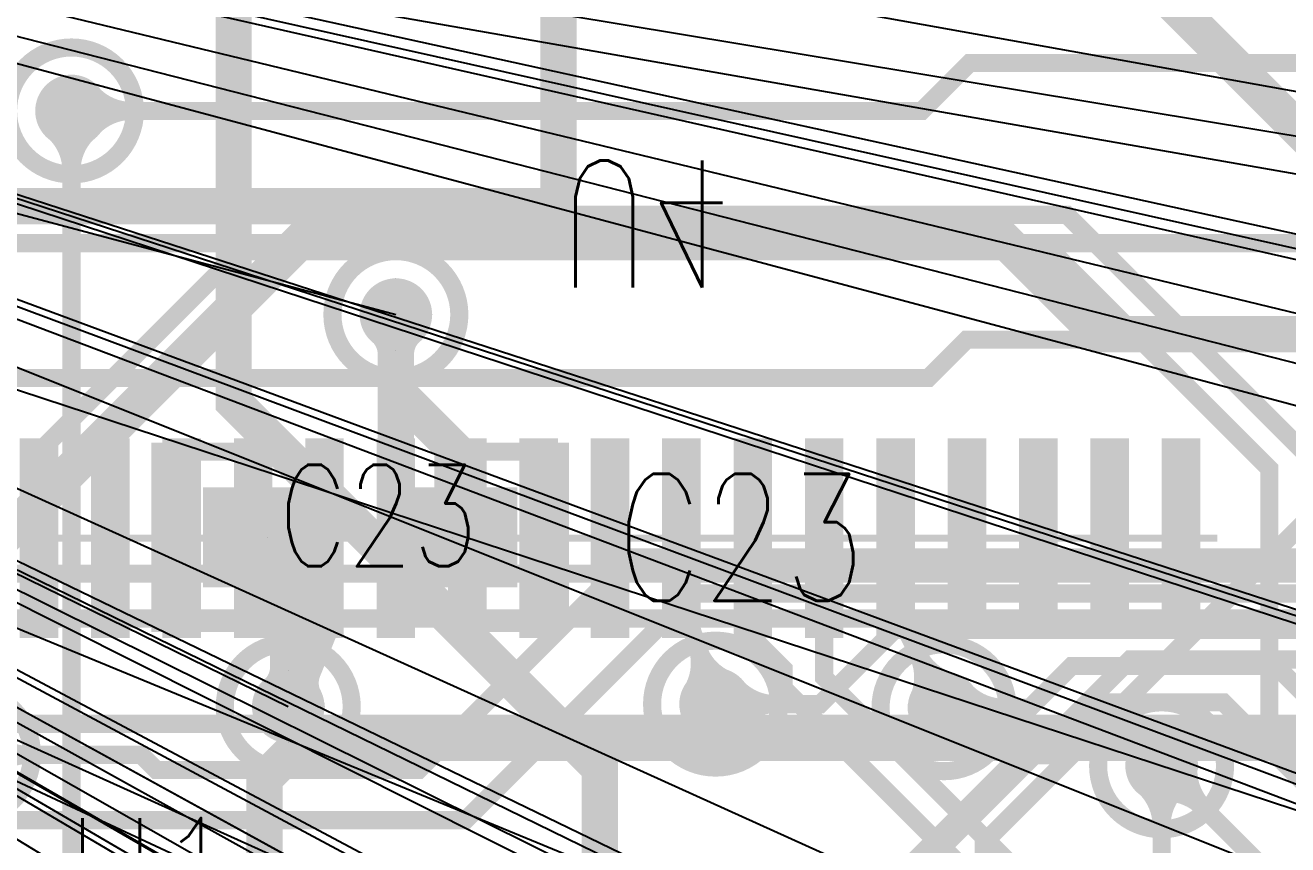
# Model space of a CAD drawing. Extents: x -4539 to 5978, y -4736 to 3041.
# Drawn here: x 957.6 to 1305.8, y 1015.2 to 1241.2 of the extents above; entities that cross this region are included whole.
import ezdxf
from ezdxf.enums import TextEntityAlignment as Align

# ---------------------------------------------------------------- set-up
doc = ezdxf.new("R2010")
doc.units = 0
for name, pattern in [('SIG_100', [2, 1, 1]), ('SIG_103', [2, 1, 1]), ('SIG_106', [2, 1, 1]), ('SIG_122', [2, 1, 1]), ('SIG_13', [2, 1, 1]), ('SIG_173', [2, 1, 1]), ('SIG_191', [2, 1, 1]), ('SIG_192', [2, 1, 1]), ('SIG_196', [2, 1, 1]), ('SIG_197', [2, 1, 1]), ('SIG_198', [2, 1, 1]), ('SIG_22', [2, 1, 1]), ('SIG_49', [2, 1, 1]), ('SIG_57', [2, 1, 1]), ('SIG_59', [2, 1, 1]), ('SIG_73', [2, 1, 1]), ('SIG_75', [2, 1, 1]), ('SIG_81', [2, 1, 1]), ('SIG_83', [2, 1, 1]), ('SIG_97', [2, 1, 1])]:
    doc.linetypes.add(name, pattern=pattern)
doc.layers.get('0').update_dxf_attribs({"color": 254, "linetype": 'CONTINUOUS'})
for name, color, linetype in [('DRIL_NPLTE_THRU_01', 16, 'CONTINUOUS'), ('DRIL_NPLTE_THRU_02', 2, 'CONTINUOUS'), ('DRIL_NPLTE_THRU_03', 34, 'CONTINUOUS'), ('DRIL_NPLTE_THRU_04', 96, 'CONTINUOUS'), ('DRIL_NPLTE_THRU_05', 6, 'CONTINUOUS'), ('DRIL_NPLTE_THRU_06', 176, 'CONTINUOUS'), ('DRIL_PLTE_THRU_01', 16, 'CONTINUOUS'), ('DRIL_PLTE_THRU_02', 2, 'CONTINUOUS'), ('DRIL_PLTE_THRU_03', 34, 'CONTINUOUS'), ('DRIL_PLTE_THRU_04', 96, 'CONTINUOUS'), ('DRIL_PLTE_THRU_05', 6, 'CONTINUOUS'), ('DRIL_PLTE_THRU_06', 176, 'CONTINUOUS'), ('DRIL_SYMBOL', 254, 'CONTINUOUS'), ('LINK_00', 254, 'CONTINUOUS'), ('PADS_BOT', 5, 'CONTINUOUS'), ('PADS_INNER', 1, 'CONTINUOUS'), ('PADS_TOP', 1, 'CONTINUOUS'), ('PART_BOT_2DLINE_00', 4, 'CONTINUOUS'), ('PART_NAME_01', 6, 'CONTINUOUS'), ('PART_NAME_06', 4, 'CONTINUOUS'), ('PART_NAME_27', 3, 'CONTINUOUS'), ('PART_TOP_2DLINE_00', 6, 'CONTINUOUS'), ('PART_TOP_2DLINE_01', 6, 'CONTINUOUS'), ('POUR_VIATHERM_02', 56, 'CONTINUOUS'), ('POUR_VIATHERM_05', 216, 'CONTINUOUS'), ('POUR_VOID_02', 56, 'CONTINUOUS'), ('POUR_VOID_05', 216, 'CONTINUOUS'), ('TEAR_01', 1, 'CONTINUOUS'), ('TEAR_03', 43, 'CONTINUOUS'), ('TEAR_04', 3, 'CONTINUOUS'), ('TEAR_06', 5, 'CONTINUOUS'), ('TRACE_01', 1, 'CONTINUOUS'), ('TRACE_03', 43, 'CONTINUOUS'), ('TRACE_04', 3, 'CONTINUOUS'), ('TRACE_06', 5, 'CONTINUOUS'), ('VIAPTS', 1, 'CONTINUOUS')]:
    doc.layers.add(name, color=color, linetype=linetype)
doc.styles.add('W4', font='simplex', dxfattribs={"width": 0.75})
doc.styles.add('W5', font='simplex', dxfattribs={"width": 0.75})

# ---------------------------------------------------------------- blocks, each defined once
blk = doc.blocks.new('POUR_VOID_705')
at = {"layer": 'POUR_VOID_02', "const_width": 5}
blk.add_lwpolyline([(-5247.12, -5282.42, 1), (-5212.12, -5282.42, 1)], format="xyb", close=True, dxfattribs=at)
blk = doc.blocks.new('POUR_VOID_704')
at = {"layer": 'POUR_VOID_02', "const_width": 5}
blk.add_lwpolyline([(-5275.5, -5460, 1), (-5240.5, -5460, 1)], format="xyb", close=True, dxfattribs=at)
blk = doc.blocks.new('POUR_VOID_696')
at = {"layer": 'POUR_VOID_02', "const_width": 5}
blk.add_lwpolyline([(-5157.66, -5338.58, 1), (-5122.66, -5338.58, 1)], format="xyb", close=True, dxfattribs=at)
blk = doc.blocks.new('POUR_VOID_686')
at = {"layer": 'POUR_VOID_02', "const_width": 5}
blk.add_lwpolyline([(-5069.5, -5446, 1), (-5034.5, -5446, 1)], format="xyb", close=True, dxfattribs=at)
blk = doc.blocks.new('POUR_VOID_679')
at = {"layer": 'POUR_VOID_02', "const_width": 5}
blk.add_lwpolyline([(-5006.5, -5447, 1), (-4971.5, -5447, 1)], format="xyb", close=True, dxfattribs=at)
blk = doc.blocks.new('POUR_VOID_651')
at = {"layer": 'POUR_VOID_02', "const_width": 5}
blk.add_lwpolyline([(-4946.5, -5463, 1), (-4911.5, -5463, 1)], format="xyb", close=True, dxfattribs=at)
blk = doc.blocks.new('POUR_OUTLINE_418')
for name in ['POUR_VOID_705', 'POUR_VOID_696', 'POUR_VOID_686', 'POUR_VOID_679', 'POUR_VOID_704', 'POUR_VOID_651']:
    blk.add_blockref(name, (0, 0))
blk = doc.blocks.new('POUR_VIATHERM_808')
at = {"layer": 'POUR_VIATHERM_02'}
for points in [[(-5169.84, -5436.69), (-5169.84, -5436.69)], [(-5179.84, -5446.69), (-5179.84, -5446.69)], [(-5159.84, -5446.69), (-5159.84, -5446.69)], [(-5169.84, -5456.69), (-5169.84, -5456.69)]]:
    blk.add_lwpolyline(points, dxfattribs=at)
blk = doc.blocks.new('POUR_HEADER_0')
for name in ['POUR_OUTLINE_418', 'POUR_VIATHERM_808']:
    blk.add_blockref(name, (6185, 6485))
blk = doc.blocks.new('POUR_VOID_279')
at = {"layer": 'POUR_VOID_05', "const_width": 5}
blk.add_lwpolyline([(-5247.12, -5282.42, 1), (-5212.12, -5282.42, 1)], format="xyb", close=True, dxfattribs=at)
blk = doc.blocks.new('POUR_VOID_278')
at = {"layer": 'POUR_VOID_05', "const_width": 5}
blk.add_lwpolyline([(-5275.5, -5460, 1), (-5240.5, -5460, 1)], format="xyb", close=True, dxfattribs=at)
blk = doc.blocks.new('POUR_VOID_276')
at = {"layer": 'POUR_VOID_05', "const_width": 5}
blk.add_lwpolyline([(-5187.34, -5446.69, 1), (-5152.34, -5446.69, 1)], format="xyb", close=True, dxfattribs=at)
blk = doc.blocks.new('POUR_VOID_272')
at = {"layer": 'POUR_VOID_05', "const_width": 5}
blk.add_lwpolyline([(-5069.5, -5446, 1), (-5034.5, -5446, 1)], format="xyb", close=True, dxfattribs=at)
blk = doc.blocks.new('POUR_VOID_267')
at = {"layer": 'POUR_VOID_05', "const_width": 5}
blk.add_lwpolyline([(-5006.5, -5447, 1), (-4971.5, -5447, 1)], format="xyb", close=True, dxfattribs=at)
blk = doc.blocks.new('POUR_VOID_261')
at = {"layer": 'POUR_VOID_05', "const_width": 5}
blk.add_lwpolyline([(-4946.5, -5463, 1), (-4911.5, -5463, 1)], format="xyb", close=True, dxfattribs=at)
blk = doc.blocks.new('POUR_OUTLINE_162')
for name in ['POUR_VOID_279', 'POUR_VOID_276', 'POUR_VOID_272', 'POUR_VOID_267', 'POUR_VOID_278', 'POUR_VOID_261']:
    blk.add_blockref(name, (0, 0))
blk = doc.blocks.new('POUR_VIATHERM_404')
at = {"layer": 'POUR_VIATHERM_05'}
for points in [[(-5140.16, -5328.58), (-5140.16, -5328.58)], [(-5150.16, -5338.58), (-5150.16, -5338.58)], [(-5130.16, -5338.58), (-5130.16, -5338.58)], [(-5140.16, -5348.58), (-5140.16, -5348.58)]]:
    blk.add_lwpolyline(points, dxfattribs=at)
blk = doc.blocks.new('POUR_HEADER_3')
for name in ['POUR_OUTLINE_162', 'POUR_VIATHERM_404']:
    blk.add_blockref(name, (6185, 6485))
blk = doc.blocks.new('SMOOTH_5')
at = {"const_width": 2.5}
blk.add_lwpolyline([(-1.25, 0, 1), (1.25, 0, 1)], format="xyb", close=True, dxfattribs=at)
blk = doc.blocks.new('PART_BODY_TOP_1')
at = {"layer": 'PART_TOP_2DLINE_01', "const_width": 5}
for points in [[(-27.56, 23.62), (-55.12, 23.62), (-55.12, -23.62), (-27.56, -23.62)], [(27.56, -23.62), (55.12, -23.62), (55.12, 23.62), (27.56, 23.62)]]:
    blk.add_lwpolyline(points, dxfattribs=at)
at = {"layer": 'PART_TOP_2DLINE_01'}
for p in [(-55.12, 23.62), (-27.56, 23.62), (27.56, 23.62), (55.12, 23.62), (-55.12, -23.62), (-27.56, -23.62), (27.56, -23.62), (55.12, -23.62)]:
    blk.add_blockref('SMOOTH_5', p, dxfattribs=at)
blk = doc.blocks.new('DRIL_SYMBOL_0')
at = {"layer": 'DRIL_SYMBOL', "const_width": 2}
for points in [[(0, -10), (0, 10)], [(-10, 0), (10, 0)]]:
    blk.add_lwpolyline(points, dxfattribs=at)
blk = doc.blocks.new('DRIL_HOLE_0')
blk.add_lwpolyline([(0, 0, 1), (0, 0, 1)], format="xyb", close=True)
blk.add_blockref('DRIL_SYMBOL_0', (0, 0))
blk = doc.blocks.new('PAD_0')
blk.add_lwpolyline([(0, 0), (0, 0)])
blk = doc.blocks.new('PAD_1')
at = {"const_width": 27.56}
blk.add_lwpolyline([(-17.72, 0), (17.72, 0)], dxfattribs=at)
blk = doc.blocks.new('STK_TOP_4')
at = {"layer": 'DRIL_NPLTE_THRU_01'}
blk.add_blockref('DRIL_HOLE_0', (0, 0), dxfattribs=at)
at = {"layer": 'DRIL_NPLTE_THRU_02'}
blk.add_blockref('DRIL_HOLE_0', (0, 0), dxfattribs=at)
at = {"layer": 'DRIL_NPLTE_THRU_03'}
blk.add_blockref('DRIL_HOLE_0', (0, 0), dxfattribs=at)
at = {"layer": 'DRIL_NPLTE_THRU_04'}
blk.add_blockref('DRIL_HOLE_0', (0, 0), dxfattribs=at)
at = {"layer": 'DRIL_NPLTE_THRU_05'}
blk.add_blockref('DRIL_HOLE_0', (0, 0), dxfattribs=at)
at = {"layer": 'DRIL_NPLTE_THRU_06'}
blk.add_blockref('DRIL_HOLE_0', (0, 0), dxfattribs=at)
at = {"layer": 'PADS_BOT'}
blk.add_blockref('PAD_0', (0, 0), dxfattribs=at)
at = {"layer": 'PADS_INNER'}
blk.add_blockref('PAD_0', (0, 0), dxfattribs=at)
at = {"layer": 'PADS_TOP'}
blk.add_blockref('PAD_1', (0, 0), dxfattribs=at)
blk = doc.blocks.new('SYM_TOP_3')
for name, p in [('PART_BODY_TOP_1', (0, 0)), ('STK_TOP_4', (-25.59, 0)), ('STK_TOP_4', (25.59, 0))]:
    blk.add_blockref(name, p)
blk = doc.blocks.new('PART_TOP_15')
blk.add_blockref('SYM_TOP_3', (0, 0))
at = {"layer": 'PART_NAME_01', "style": 'W5', "width": 0.75}
blk.add_text('C23', height=35, rotation=-180, dxfattribs=at).set_placement((-105, 0), align=Align.MIDDLE_CENTER)
at = {"layer": 'PART_NAME_27', "style": 'W4', "width": 0.75}
blk.add_text('C23', height=28, rotation=-180, dxfattribs=at).set_placement((-5, -20), align=Align.TOP_CENTER)
blk = doc.blocks.new('SMOOTH_10')
at = {"const_width": 5}
blk.add_lwpolyline([(-2.5, 0, 1), (2.5, 0, 1)], format="xyb", close=True, dxfattribs=at)
blk = doc.blocks.new('PART_BODY_TOP_4')
at = {"layer": 'PART_TOP_2DLINE_01', "const_width": 10}
blk.add_lwpolyline([(-154.72, 78.74), (154.72, 78.74), (154.72, -208.66), (-154.72, -208.66)], close=True, dxfattribs=at)
at = {"layer": 'PART_TOP_2DLINE_01'}
blk.add_blockref('SMOOTH_10', (154.72, -208.66), dxfattribs=at)
blk = doc.blocks.new('SYM_TOP_6')
blk.add_blockref('PART_BODY_TOP_4', (0, 0))
blk = doc.blocks.new('PART_TOP_30')
blk.add_blockref('SYM_TOP_6', (0, 0))
blk = doc.blocks.new('PART_BODY_TOP_6')
at = {"layer": 'PART_TOP_2DLINE_00', "const_width": 10}
blk.add_lwpolyline([(-334.65, -334.65), (-334.65, 324.8), (-324.8, 334.65), (334.65, 334.65), (334.65, -334.65)], close=True, dxfattribs=at)
at = {"layer": 'PART_TOP_2DLINE_00'}
for p in [(-324.8, 334.65), (-334.65, 324.8)]:
    blk.add_blockref('SMOOTH_10', p, dxfattribs=at)
blk = doc.blocks.new('SYM_TOP_8')
blk.add_blockref('PART_BODY_TOP_6', (0, 0))
blk = doc.blocks.new('PART_TOP_33')
blk.add_blockref('SYM_TOP_8', (0, 0))
at = {"layer": 'PART_NAME_01', "style": 'W5', "width": 0.75}
blk.add_text('U1', height=35, dxfattribs=at).set_placement((-389.33, 278.9))
blk = doc.blocks.new('PART_BODY_TOP_8')
at = {"layer": 'PART_TOP_2DLINE_00', "const_width": 5}
blk.add_lwpolyline([(0, 0), (0, 708.66), (0.43, 708.66, 1), (0.43, 866.14), (0, 866.14), (0, 1181.1), (2661.42, 1181.1), (2661.42, 866.14), (2661.39, 866.14, 1), (2661.39, 708.66), (2661.42, 708.66), (2661.42, 0), (659.45, 0), (659.45, 137.95, 1), (620.08, 137.95), (620.08, 0)], format="xyb", close=True, dxfattribs=at)
blk = doc.blocks.new('SYM_TOP_10')
blk.add_blockref('PART_BODY_TOP_8', (0, 0))
blk = doc.blocks.new('PART_TOP_35')
blk.add_blockref('SYM_TOP_10', (0, 0))
blk = doc.blocks.new('PART_BODY_BOT_9')
at = {"layer": 'PART_BOT_2DLINE_00', "const_width": 5}
blk.add_lwpolyline([(-338.58, 265.75), (-42.32, 265.75), (-42.32, 232.53), (42.32, 232.53), (42.32, 265.75), (338.58, 265.75), (338.58, -265.75), (-338.58, -265.75)], close=True, dxfattribs=at)
blk = doc.blocks.new('PAD_2')
blk.add_lwpolyline([(0, 0, 1), (0, 0, 1)], format="xyb", close=True)
blk = doc.blocks.new('PAD_12')
at = {"const_width": 10.63}
blk.add_lwpolyline([(-27.56, 0), (27.56, 0)], dxfattribs=at)
blk = doc.blocks.new('STK_BOT_15')
at = {"layer": 'DRIL_NPLTE_THRU_01'}
blk.add_blockref('DRIL_HOLE_0', (0, 0), dxfattribs=at)
at = {"layer": 'DRIL_NPLTE_THRU_02'}
blk.add_blockref('DRIL_HOLE_0', (0, 0), dxfattribs=at)
at = {"layer": 'DRIL_NPLTE_THRU_03'}
blk.add_blockref('DRIL_HOLE_0', (0, 0), dxfattribs=at)
at = {"layer": 'DRIL_NPLTE_THRU_04'}
blk.add_blockref('DRIL_HOLE_0', (0, 0), dxfattribs=at)
at = {"layer": 'DRIL_NPLTE_THRU_05'}
blk.add_blockref('DRIL_HOLE_0', (0, 0), dxfattribs=at)
at = {"layer": 'DRIL_NPLTE_THRU_06'}
blk.add_blockref('DRIL_HOLE_0', (0, 0), dxfattribs=at)
at = {"layer": 'PADS_BOT'}
blk.add_blockref('PAD_12', (0, 0), dxfattribs=at)
at = {"layer": 'PADS_INNER'}
blk.add_blockref('PAD_2', (0, 0), dxfattribs=at)
at = {"layer": 'PADS_TOP'}
blk.add_blockref('PAD_2', (0, 0), dxfattribs=at)
blk = doc.blocks.new('SYM_BOT_11')
for name, p in [('PART_BODY_BOT_9', (0, 0)), ('STK_BOT_15', (389.76, 226.38)), ('STK_BOT_15', (389.76, 206.69)), ('STK_BOT_15', (389.76, 187.01)), ('STK_BOT_15', (389.76, 167.32)), ('STK_BOT_15', (389.76, 147.64)), ('STK_BOT_15', (389.76, 127.95)), ('STK_BOT_15', (389.76, 108.27)), ('STK_BOT_15', (389.76, 88.58)), ('STK_BOT_15', (389.76, 68.9)), ('STK_BOT_15', (389.76, 49.21)), ('STK_BOT_15', (389.76, 29.53)), ('STK_BOT_15', (389.76, 9.84)), ('STK_BOT_15', (389.76, -9.84)), ('STK_BOT_15', (389.76, -29.53)), ('STK_BOT_15', (389.76, -49.21)), ('STK_BOT_15', (389.76, -68.9)), ('STK_BOT_15', (389.76, -88.58))]:
    blk.add_blockref(name, p)
blk = doc.blocks.new('PART_BOT_36')
blk.add_blockref('SYM_BOT_11', (0, 0))
at = {"layer": 'PART_NAME_06', "style": 'W5', "width": 0.75}
blk.add_text('U4', height=35, rotation=90, dxfattribs=at).set_placement((458.93, 102.17), align=Align.TOP_RIGHT)
blk = doc.blocks.new('TEAR_2008008000056')
at = {"const_width": 5}
for points in [[(0, 16.5, -0.196262), (-4.2, 6.21)], [(0, 16.5, -0.067729), (-1.24, 7.4)], [(0, 16.5, 0.196262), (4.2, 6.21)], [(0, 16.5, 0.067729), (1.24, 7.4)]]:
    blk.add_lwpolyline(points, format="xyb", dxfattribs=at)
for p in [(0, 16.5), (0, 16.5), (0, 16.5), (0, 16.5), (-4.2, 6.21), (-1.24, 7.4), (1.24, 7.4), (4.2, 6.21)]:
    blk.add_blockref('SMOOTH_5', p)
blk = doc.blocks.new('TEAR_2008008000057')
at = {"const_width": 5}
for points in [[(-11.42, 11.42, 0.196262), (-1.4, 7.21)], [(-11.42, 11.42, -0.196262), (-7.21, 1.4)], [(-11.42, 11.42, 0.067729), (-4.26, 5.98)], [(-11.42, 11.42, -0.067729), (-5.98, 4.26)]]:
    blk.add_lwpolyline(points, format="xyb", dxfattribs=at)
for p in [(-11.42, 11.42), (-11.42, 11.42), (-11.42, 11.42), (-11.42, 11.42), (-4.26, 5.98), (-1.4, 7.21), (-7.21, 1.4), (-5.98, 4.26)]:
    blk.add_blockref('SMOOTH_5', p)
blk = doc.blocks.new('TRACE_1166')
at = {"layer": 'TRACE_01', "linetype": 'SIG_13', "const_width": 5}
blk.add_lwpolyline([(1123, 945), (1123, 970.36), (1136.89, 984.25), (1185.94, 984.25), (1200.79, 999.1), (1200.79, 1008.78), (1231.94, 1039.93), (1240.99, 1039.93), (1255.56, 1054.5), (1288.02, 1054.5), (1338.58, 1003.94)], dxfattribs=at)
at = {"layer": 'TEAR_01'}
for name, p in [('TEAR_2008008000057', (1338.58, 1003.94)), ('TEAR_2008008000056', (1123, 945))]:
    blk.add_blockref(name, p, dxfattribs=at)
at = {"layer": 'TRACE_01'}
for p in [(1255.56, 1054.5), (1288.02, 1054.5), (1231.94, 1039.93), (1240.99, 1039.93), (1200.79, 1008.78), (1338.58, 1003.94), (1200.79, 999.1), (1136.89, 984.25), (1185.94, 984.25), (1123, 970.36), (1123, 945)]:
    blk.add_blockref('SMOOTH_5', p, dxfattribs=at)
blk = doc.blocks.new('TEAR_2008008000107')
at = {"const_width": 5}
for points in [[(11.67, -11.67, -0.196262), (7.36, -1.42)], [(11.67, -11.67, -0.067729), (6.11, -4.35)], [(11.67, -11.67, 0.196262), (1.42, -7.36)], [(11.67, -11.67, 0.067729), (4.35, -6.11)]]:
    blk.add_lwpolyline(points, format="xyb", dxfattribs=at)
for p in [(7.36, -1.42), (6.11, -4.35), (1.42, -7.36), (4.35, -6.11), (11.67, -11.67), (11.67, -11.67), (11.67, -11.67), (11.67, -11.67)]:
    blk.add_blockref('SMOOTH_5', p)
blk = doc.blocks.new('TRACE_1300')
at = {"layer": 'TRACE_03', "linetype": 'SIG_22', "const_width": 5}
blk.add_lwpolyline([(1271, 1037), (1304.5, 1003.5), (1531.64, 1003.5), (1536.39, 998.75), (1733.75, 998.75), (1750, 982.5), (1912.12, 982.5), (1946.62, 1017), (2095, 1017)], dxfattribs=at)
at = {"layer": 'TEAR_03'}
blk.add_blockref('TEAR_2008008000107', (1271, 1037), dxfattribs=at)
at = {"layer": 'TRACE_03'}
blk.add_blockref('SMOOTH_5', (1271, 1037), dxfattribs=at)
blk = doc.blocks.new('TEAR_2008008000109')
at = {"const_width": 5}
for points in [[(11.67, 11.67, -0.196262), (1.42, 7.36)], [(11.67, 11.67, -0.067729), (4.35, 6.11)], [(11.67, 11.67, 0.067729), (6.11, 4.35)], [(11.67, 11.67, 0.196262), (7.36, 1.42)]]:
    blk.add_lwpolyline(points, format="xyb", dxfattribs=at)
for p in [(11.67, 11.67), (11.67, 11.67), (11.67, 11.67), (11.67, 11.67), (1.42, 7.36), (4.35, 6.11), (6.11, 4.35), (7.36, 1.42)]:
    blk.add_blockref('SMOOTH_5', p)
blk = doc.blocks.new('TEAR_2008008000110')
at = {"const_width": 5}
for points in [[(0, -16.5, 0.196262), (-4.2, -6.21)], [(0, -16.5, 0.067729), (-1.24, -7.4)], [(0, -16.5, -0.196262), (4.2, -6.21)], [(0, -16.5, -0.067729), (1.24, -7.4)]]:
    blk.add_lwpolyline(points, format="xyb", dxfattribs=at)
for p in [(-4.2, -6.21), (-1.24, -7.4), (1.24, -7.4), (4.2, -6.21), (0, -16.5), (0, -16.5), (0, -16.5), (0, -16.5)]:
    blk.add_blockref('SMOOTH_5', p)
blk = doc.blocks.new('TRACE_1296')
at = {"layer": 'TRACE_04', "linetype": 'SIG_22', "const_width": 5}
blk.add_lwpolyline([(1197, 748), (1218.68, 769.68), (1218.68, 842.04), (1260.96, 884.32), (1260.96, 980.66), (1271, 990.7), (1271, 1037)], dxfattribs=at)
at = {"layer": 'TEAR_04'}
for name, p in [('TEAR_2008008000110', (1271, 1037)), ('TEAR_2008008000109', (1197, 748))]:
    blk.add_blockref(name, p, dxfattribs=at)
at = {"layer": 'TRACE_04'}
for p in [(1271, 1037), (1271, 990.7), (1260.96, 980.66), (1260.96, 884.32), (1218.68, 842.04), (1218.68, 769.68), (1197, 748)]:
    blk.add_blockref('SMOOTH_5', p, dxfattribs=at)
blk = doc.blocks.new('TRACE_1168')
at = {"layer": 'TRACE_03', "linetype": 'SIG_49', "const_width": 5}
blk.add_lwpolyline([(578, 1038), (617.62, 1077.62), (1432.35, 1077.62), (1437.64, 1082.91), (1559.31, 1082.91), (1596, 1046.22)], dxfattribs=at)
blk = doc.blocks.new('TRACE_1298')
at = {"layer": 'TRACE_03', "linetype": 'SIG_57', "const_width": 5}
blk.add_lwpolyline([(342, 999), (1195, 999), (1262.3, 1066.3), (1454.45, 1066.3), (1461.06, 1072.91), (1509.66, 1072.91), (1544.37, 1038.21), (1561.82, 1029.5)], dxfattribs=at)
at = {"layer": 'TRACE_03'}
blk.add_blockref('SMOOTH_5', (1262.3, 1066.3), dxfattribs=at)
blk = doc.blocks.new('TRACE_1236')
at = {"layer": 'TRACE_03', "linetype": 'SIG_59', "const_width": 5}
blk.add_lwpolyline([(322, 1018), (492.92, 1018), (564.88, 1089.95), (1388.12, 1089.95), (1391.08, 1092.91), (1574.27, 1092.91), (1612.99, 1054.19), (1623.83, 1038.87)], dxfattribs=at)
blk = doc.blocks.new('TEAR_2008008000344')
at = {"const_width": 5}
for points in [[(-7.21, 14.84, 0.196262), (1.06, 7.42)], [(-7.21, 14.84, -0.196262), (-6.49, 3.75)], [(-7.21, 14.84, 0.067729), (-2.12, 7.19)], [(-7.21, 14.84, -0.067729), (-4.35, 6.11)]]:
    blk.add_lwpolyline(points, format="xyb", dxfattribs=at)
for p in [(-7.21, 14.84), (-7.21, 14.84), (-7.21, 14.84), (-7.21, 14.84), (-4.35, 6.11), (-2.12, 7.19), (1.06, 7.42), (-6.49, 3.75)]:
    blk.add_blockref('SMOOTH_5', p)
blk = doc.blocks.new('TRACE_1028')
at = {"layer": 'TRACE_06', "linetype": 'SIG_73', "const_width": 5}
blk.add_lwpolyline([(1197.64, 1099.76), (1197.64, 1080.5), (1211, 1053)], dxfattribs=at)
at = {"layer": 'TEAR_06'}
blk.add_blockref('TEAR_2008008000344', (1211, 1053), dxfattribs=at)
at = {"layer": 'TRACE_06'}
for p in [(1197.64, 1099.76), (1197.64, 1080.5), (1211, 1053)]:
    blk.add_blockref('SMOOTH_5', p, dxfattribs=at)
blk = doc.blocks.new('TEAR_2008008000345')
at = {"const_width": 5}
for points in [[(16.5, 0, -0.196262), (6.21, 4.2)], [(16.5, 0, -0.067729), (7.4, 1.24)], [(16.5, 0, 0.196262), (6.21, -4.2)], [(16.5, 0, 0.067729), (7.4, -1.24)]]:
    blk.add_lwpolyline(points, format="xyb", dxfattribs=at)
for p in [(6.21, 4.2), (7.4, 1.24), (7.4, -1.24), (16.5, 0), (16.5, 0), (16.5, 0), (16.5, 0), (6.21, -4.2)]:
    blk.add_blockref('SMOOTH_5', p)
blk = doc.blocks.new('TEAR_2008008000346')
at = {"const_width": 5}
for points in [[(-11.42, 11.42, 0.196262), (-1.4, 7.21)], [(-11.42, 11.42, -0.196262), (-7.21, 1.4)], [(-11.42, 11.42, 0.067729), (-4.26, 5.98)], [(-11.42, 11.42, -0.067729), (-5.98, 4.26)]]:
    blk.add_lwpolyline(points, format="xyb", dxfattribs=at)
for p in [(-11.42, 11.42), (-11.42, 11.42), (-11.42, 11.42), (-11.42, 11.42), (-4.26, 5.98), (-1.4, 7.21), (-7.21, 1.4), (-5.98, 4.26)]:
    blk.add_blockref('SMOOTH_5', p)
blk = doc.blocks.new('TRACE_1030')
at = {"layer": 'TRACE_01', "linetype": 'SIG_73', "const_width": 5}
blk.add_lwpolyline([(1211, 1053), (1234.71, 1053), (1246.21, 1064.5), (1302.55, 1064.5), (1358.27, 1008.78), (1358.27, 984.25), (1377.95, 964.57)], dxfattribs=at)
at = {"layer": 'TEAR_01'}
for name, p in [('TEAR_2008008000345', (1211, 1053)), ('TEAR_2008008000346', (1377.95, 964.57))]:
    blk.add_blockref(name, p, dxfattribs=at)
at = {"layer": 'TRACE_01'}
for p in [(1246.21, 1064.5), (1302.55, 1064.5), (1211, 1053), (1234.71, 1053), (1358.27, 1008.78), (1358.27, 984.25), (1377.95, 964.57)]:
    blk.add_blockref('SMOOTH_5', p, dxfattribs=at)
blk = doc.blocks.new('TRACE_1032')
at = {"layer": 'TRACE_01', "linetype": 'SIG_81', "const_width": 5}
blk.add_lwpolyline([(902, 1022), (1079.08, 1022), (1141.58, 1084.5), (1321.05, 1084.5), (1324.4, 1081.15), (1395.6, 1081.15), (1439.5, 1037.25), (1439.5, 1030)], dxfattribs=at)
at = {"layer": 'TRACE_01'}
for p in [(1141.58, 1084.5), (1079.08, 1022)]:
    blk.add_blockref('SMOOTH_5', p, dxfattribs=at)
blk = doc.blocks.new('TRACE_2940')
at = {"layer": 'TRACE_06', "linetype": 'SIG_83', "const_width": 5}
blk.add_lwpolyline([(537.81, 1122.78), (603.94, 1188.92), (1244.85, 1188.92), (1322.23, 1111.54), (1322.23, 1103.6), (1347.2, 1078.63), (1380.06, 1078.63), (1404.24, 1054.46), (1404.24, 1023.02), (1439.81, 987.44), (1457.94, 987.44), (1495.75, 949.63), (1495.75, 941.25), (1511, 926), (1519.75, 926), (1533.5, 912.25), (1533.5, 888), (1538, 883.5), (1538, 862.25), (1552.75, 847.5), (1575.5, 847.5), (1595, 828)], dxfattribs=at)
at = {"layer": 'TRACE_06'}
blk.add_blockref('SMOOTH_5', (1244.85, 1188.92), dxfattribs=at)
blk = doc.blocks.new('TEAR_2008008000459')
at = {"const_width": 5}
for points in [[(-11.67, 11.67, 0.196262), (-1.42, 7.36)], [(-11.67, 11.67, -0.196262), (-7.36, 1.42)], [(-11.67, 11.67, 0.067729), (-4.35, 6.11)], [(-11.67, 11.67, -0.067729), (-6.11, 4.35)]]:
    blk.add_lwpolyline(points, format="xyb", dxfattribs=at)
for p in [(-11.67, 11.67), (-11.67, 11.67), (-11.67, 11.67), (-11.67, 11.67), (-4.35, 6.11), (-1.42, 7.36), (-7.36, 1.42), (-6.11, 4.35)]:
    blk.add_blockref('SMOOTH_5', p)
blk = doc.blocks.new('TRACE_592')
at = {"layer": 'TRACE_06', "linetype": 'SIG_97', "const_width": 5}
blk.add_lwpolyline([(1158.27, 1099.76), (1158.27, 1072.22), (1166.73, 1063.77), (1166.73, 1058.38), (1239.29, 985.82), (1317.18, 985.82), (1359, 944)], dxfattribs=at)
at = {"layer": 'TEAR_06'}
blk.add_blockref('TEAR_2008008000459', (1359, 944), dxfattribs=at)
at = {"layer": 'TRACE_06'}
for p in [(1158.27, 1099.76), (1158.27, 1072.22), (1166.73, 1063.77), (1166.73, 1058.38), (1239.29, 985.82), (1317.18, 985.82), (1359, 944)]:
    blk.add_blockref('SMOOTH_5', p, dxfattribs=at)
blk = doc.blocks.new('TEAR_2008008000474')
at = {"const_width": 5}
for points in [[(16.5, 0, -0.196262), (6.21, 4.2)], [(16.5, 0, -0.067729), (7.4, 1.24)], [(16.5, 0, 0.196262), (6.21, -4.2)], [(16.5, 0, 0.067729), (7.4, -1.24)]]:
    blk.add_lwpolyline(points, format="xyb", dxfattribs=at)
for p in [(6.21, 4.2), (7.4, 1.24), (7.4, -1.24), (16.5, 0), (16.5, 0), (16.5, 0), (16.5, 0), (6.21, -4.2)]:
    blk.add_blockref('SMOOTH_5', p)
blk = doc.blocks.new('TRACE_1018')
at = {"layer": 'TRACE_01', "linetype": 'SIG_100', "const_width": 5}
blk.add_lwpolyline([(1148, 1054), (1176.88, 1054), (1197.38, 1074.5), (1311.8, 1074.5), (1318.24, 1068.06), (1390.63, 1068.06), (1403.97, 1054.72), (1403.97, 1047.47)], dxfattribs=at)
at = {"layer": 'TEAR_01'}
blk.add_blockref('TEAR_2008008000474', (1148, 1054), dxfattribs=at)
at = {"layer": 'TRACE_01'}
for p in [(1197.38, 1074.5), (1311.8, 1074.5), (1318.24, 1068.06), (1390.63, 1068.06), (1148, 1054), (1176.88, 1054), (1403.97, 1054.72), (1403.97, 1047.47)]:
    blk.add_blockref('SMOOTH_5', p, dxfattribs=at)
blk = doc.blocks.new('TEAR_2008008000475')
at = {"const_width": 5}
for points in [[(-5.01, 15.72, -0.196261), (-5.89, 4.64)], [(-5.01, 15.72, 0.196261), (2.11, 7.2)], [(-5.01, 15.72, 0.067729), (-1.07, 7.42)], [(-5.01, 15.72, -0.067729), (-3.43, 6.67)]]:
    blk.add_lwpolyline(points, format="xyb", dxfattribs=at)
for p in [(-5.01, 15.72), (-5.01, 15.72), (-5.01, 15.72), (-5.01, 15.72), (-5.89, 4.64), (-3.43, 6.67), (-1.07, 7.42), (2.11, 7.2)]:
    blk.add_blockref('SMOOTH_5', p)
blk = doc.blocks.new('TRACE_308')
at = {"layer": 'TRACE_06', "linetype": 'SIG_100', "const_width": 5}
blk.add_lwpolyline([(1138.58, 1099.76), (1138.58, 1083.53), (1148, 1054)], dxfattribs=at)
at = {"layer": 'TEAR_06'}
blk.add_blockref('TEAR_2008008000475', (1148, 1054), dxfattribs=at)
at = {"layer": 'TRACE_06'}
for p in [(1138.58, 1099.76), (1138.58, 1083.53), (1148, 1054)]:
    blk.add_blockref('SMOOTH_5', p, dxfattribs=at)
blk = doc.blocks.new('TRACE_2948')
at = {"layer": 'TRACE_06', "linetype": 'SIG_103', "const_width": 5}
blk.add_lwpolyline([(960.64, 1122.78), (1016.77, 1178.92), (1240.71, 1178.92), (1300.71, 1118.91), (1300.71, 1042.29), (1437, 906)], dxfattribs=at)
at = {"layer": 'TRACE_06'}
for p in [(1016.77, 1178.92), (1240.71, 1178.92), (960.64, 1122.78), (1300.71, 1118.91), (1300.71, 1042.29)]:
    blk.add_blockref('SMOOTH_5', p, dxfattribs=at)
blk = doc.blocks.new('TEAR_2008008000506')
at = {"const_width": 5}
for points in [[(16.5, 0, -0.196262), (6.21, 4.2)], [(16.5, 0, -0.067729), (7.4, 1.24)], [(16.5, 0, 0.196262), (6.21, -4.2)], [(16.5, 0, 0.067729), (7.4, -1.24)]]:
    blk.add_lwpolyline(points, format="xyb", dxfattribs=at)
for p in [(6.21, 4.2), (7.4, 1.24), (7.4, -1.24), (16.5, 0), (16.5, 0), (16.5, 0), (16.5, 0), (6.21, -4.2)]:
    blk.add_blockref('SMOOTH_5', p)
blk = doc.blocks.new('TRACE_1022')
at = {"layer": 'TRACE_01', "linetype": 'SIG_106', "const_width": 5}
blk.add_lwpolyline([(942, 1040), (989.61, 1040), (993.8, 1035.81), (1066.12, 1035.81), (1124.81, 1094.5), (1328.26, 1094.5), (1331.04, 1091.72), (1399.17, 1091.72), (1456.69, 1034.2), (1456.69, 1003.94)], dxfattribs=at)
at = {"layer": 'TEAR_01'}
blk.add_blockref('TEAR_2008008000506', (942, 1040), dxfattribs=at)
at = {"layer": 'TRACE_01'}
for p in [(1124.81, 1094.5), (989.61, 1040), (993.8, 1035.81), (1066.12, 1035.81)]:
    blk.add_blockref('SMOOTH_5', p, dxfattribs=at)
blk = doc.blocks.new('TEAR_2008008000586')
at = {"const_width": 5}
for points in [[(-16.5, 0, 0.196262), (-6.21, 4.2)], [(-16.5, 0, 0.067729), (-7.4, 1.24)], [(-16.5, 0, -0.196262), (-6.21, -4.2)], [(-16.5, 0, -0.067729), (-7.4, -1.24)]]:
    blk.add_lwpolyline(points, format="xyb", dxfattribs=at)
for p in [(-7.4, 1.24), (-6.21, 4.2), (-16.5, 0), (-16.5, 0), (-16.5, 0), (-16.5, 0), (-7.4, -1.24), (-6.21, -4.2)]:
    blk.add_blockref('SMOOTH_5', p)
blk = doc.blocks.new('TRACE_1576')
at = {"layer": 'TRACE_04', "linetype": 'SIG_122', "const_width": 5}
blk.add_lwpolyline([(1181, 824.7), (1181, 840.82), (1222, 881.82), (1222, 1015.75), (1339.25, 1133), (1360, 1133)], dxfattribs=at)
at = {"layer": 'TEAR_04'}
blk.add_blockref('TEAR_2008008000586', (1360, 1133), dxfattribs=at)
at = {"layer": 'TRACE_04'}
for p in [(1339.25, 1133), (1360, 1133), (1222, 1015.75), (1222, 881.82), (1181, 840.82), (1181, 824.7)]:
    blk.add_blockref('SMOOTH_5', p, dxfattribs=at)
blk = doc.blocks.new('TEAR_2008008000881')
at = {"const_width": 10}
for points in [[(4.13, 10.19, -0.196262), (-1.04, 4.89)], [(4.13, 10.19, 0.196262), (4.15, 2.79)]]:
    blk.add_lwpolyline(points, format="xyb", dxfattribs=at)
for p in [(4.13, 10.19), (4.13, 10.19), (-1.04, 4.89), (4.15, 2.79)]:
    blk.add_blockref('SMOOTH_10', p)
blk = doc.blocks.new('TRACE_974')
at = {"layer": 'TRACE_06', "linetype": 'SIG_173', "const_width": 10}
blk.add_lwpolyline([(1030.16, 1053.31), (1040.16, 1077.98), (1040.16, 1099.76)], dxfattribs=at)
at = {"layer": 'TEAR_06'}
blk.add_blockref('TEAR_2008008000881', (1030.16, 1053.31), dxfattribs=at)
at = {"layer": 'TRACE_06'}
for p in [(1040.16, 1099.76), (1040.16, 1077.98), (1030.16, 1053.31)]:
    blk.add_blockref('SMOOTH_10', p, dxfattribs=at)
blk = doc.blocks.new('TEAR_2008008001004')
at = {"const_width": 10}
for points in [[(0, 11, -0.196262), (-2.8, 4.14)], [(0, 11, 0.196262), (2.8, 4.14)]]:
    blk.add_lwpolyline(points, format="xyb", dxfattribs=at)
for p in [(0, 11), (0, 11), (-2.8, 4.14), (2.8, 4.14)]:
    blk.add_blockref('SMOOTH_10', p)
blk = doc.blocks.new('TRACE_132')
at = {"layer": 'TRACE_01', "linetype": 'SIG_173', "const_width": 10}
blk.add_lwpolyline([(1024.41, 1100), (1030.16, 1100), (1030.16, 1053.31)], dxfattribs=at)
at = {"layer": 'TEAR_01'}
blk.add_blockref('TEAR_2008008001004', (1030.16, 1053.31), dxfattribs=at)
at = {"layer": 'TRACE_01'}
for p in [(1024.41, 1100), (1030.16, 1100), (1030.16, 1053.31)]:
    blk.add_blockref('SMOOTH_10', p, dxfattribs=at)
blk = doc.blocks.new('TRACE_1252')
at = {"layer": 'TRACE_03', "linetype": 'SIG_191', "const_width": 5}
blk.add_lwpolyline([(730.71, 1156.26), (894.73, 1156.26), (907.07, 1143.92), (1206.63, 1143.92), (1217.21, 1154.5), (1433.5, 1154.5), (1465.99, 1186.99), (1665.26, 1186.99), (1692.05, 1160.2), (1748, 1160.2)], dxfattribs=at)
at = {"layer": 'TRACE_03'}
for p in [(1217.21, 1154.5), (1206.63, 1143.92)]:
    blk.add_blockref('SMOOTH_5', p, dxfattribs=at)
blk = doc.blocks.new('TEAR_2008008001113')
at = {"const_width": 5}
for points in [[(0, -16.5, 0.196262), (-4.2, -6.21)], [(0, -16.5, 0.067729), (-1.24, -7.4)], [(0, -16.5, -0.196262), (4.2, -6.21)], [(0, -16.5, -0.067729), (1.24, -7.4)]]:
    blk.add_lwpolyline(points, format="xyb", dxfattribs=at)
for p in [(-4.2, -6.21), (-1.24, -7.4), (1.24, -7.4), (4.2, -6.21), (0, -16.5), (0, -16.5), (0, -16.5), (0, -16.5)]:
    blk.add_blockref('SMOOTH_5', p)
blk = doc.blocks.new('TRACE_2818')
at = {"layer": 'TRACE_04', "linetype": 'SIG_192', "const_width": 5}
blk.add_lwpolyline([(970.38, 759.37), (970.38, 1217.58)], dxfattribs=at)
at = {"layer": 'TEAR_04'}
blk.add_blockref('TEAR_2008008001113', (970.38, 1217.58), dxfattribs=at)
at = {"layer": 'TRACE_04'}
blk.add_blockref('SMOOTH_5', (970.38, 1217.58), dxfattribs=at)
blk = doc.blocks.new('TEAR_2008008001114')
at = {"const_width": 5}
for points in [[(16.5, 0, -0.196262), (6.21, 4.2)], [(16.5, 0, -0.067729), (7.4, 1.24)], [(16.5, 0, 0.196262), (6.21, -4.2)], [(16.5, 0, 0.067729), (7.4, -1.24)]]:
    blk.add_lwpolyline(points, format="xyb", dxfattribs=at)
for p in [(6.21, 4.2), (7.4, 1.24), (7.4, -1.24), (16.5, 0), (16.5, 0), (16.5, 0), (16.5, 0), (6.21, -4.2)]:
    blk.add_blockref('SMOOTH_5', p)
blk = doc.blocks.new('TRACE_1542')
at = {"layer": 'TRACE_03', "linetype": 'SIG_192', "const_width": 5}
blk.add_lwpolyline([(970.38, 1217.58), (1204.85, 1217.58), (1218.06, 1230.78), (2228.81, 1230.78), (2433.5, 1026.09), (2433.5, 473)], dxfattribs=at)
at = {"layer": 'TEAR_03'}
blk.add_blockref('TEAR_2008008001114', (970.38, 1217.58), dxfattribs=at)
at = {"layer": 'TRACE_03'}
for p in [(1218.06, 1230.78), (970.38, 1217.58), (1204.85, 1217.58)]:
    blk.add_blockref('SMOOTH_5', p, dxfattribs=at)
blk = doc.blocks.new('TEAR_2008008001192')
at = {"const_width": 10}
for points in [[(0, -11, 0.196262), (-2.8, -4.14)], [(0, -11, -0.196262), (2.8, -4.14)]]:
    blk.add_lwpolyline(points, format="xyb", dxfattribs=at)
for p in [(-2.8, -4.14), (2.8, -4.14), (0, -11), (0, -11)]:
    blk.add_blockref('SMOOTH_10', p)
blk = doc.blocks.new('TRACE_920')
at = {"layer": 'TRACE_06', "linetype": 'SIG_196', "const_width": 10}
blk.add_lwpolyline([(1059.84, 1099.76), (1059.84, 1161.42)], dxfattribs=at)
at = {"layer": 'TEAR_06'}
blk.add_blockref('TEAR_2008008001192', (1059.84, 1161.42), dxfattribs=at)
at = {"layer": 'TRACE_06'}
for p in [(1059.84, 1161.42), (1059.84, 1099.76)]:
    blk.add_blockref('SMOOTH_10', p, dxfattribs=at)
blk = doc.blocks.new('TEAR_2008008001193')
at = {"const_width": 10}
for points in [[(0, -11, 0.196262), (-2.8, -4.14)], [(0, -11, -0.196262), (2.8, -4.14)]]:
    blk.add_lwpolyline(points, format="xyb", dxfattribs=at)
for p in [(-2.8, -4.14), (2.8, -4.14), (0, -11), (0, -11)]:
    blk.add_blockref('SMOOTH_10', p)
blk = doc.blocks.new('TRACE_134')
at = {"layer": 'TRACE_01', "linetype": 'SIG_196', "const_width": 10}
blk.add_lwpolyline([(1059.84, 1161.42), (1059.84, 1140.42), (1075.48, 1124.78), (1075.48, 1100), (1075.59, 1100)], dxfattribs=at)
at = {"layer": 'TEAR_01'}
blk.add_blockref('TEAR_2008008001193', (1059.84, 1161.42), dxfattribs=at)
at = {"layer": 'TRACE_01'}
for p in [(1059.84, 1161.42), (1059.84, 1140.42), (1075.48, 1124.78), (1075.48, 1100), (1075.59, 1100)]:
    blk.add_blockref('SMOOTH_10', p, dxfattribs=at)
blk = doc.blocks.new('TRACE_1234')
at = {"layer": 'TRACE_04', "linetype": 'SIG_197', "const_width": 10}
blk.add_lwpolyline([(872.05, 1400), (1015.11, 1256.94), (1015.11, 1137.25), (1116.08, 1036.28), (1116.08, 987.92), (1201, 903)], dxfattribs=at)
at = {"layer": 'TRACE_04'}
for p in [(1015.11, 1137.25), (1116.08, 1036.28)]:
    blk.add_blockref('SMOOTH_10', p, dxfattribs=at)
blk = doc.blocks.new('TRACE_844')
at = {"layer": 'TRACE_06', "linetype": 'SIG_197', "const_width": 10}
blk.add_lwpolyline([(872.05, 1400), (1005.87, 1266.18), (1255.1, 1266.18), (1394.15, 1127.13), (1394.15, 1082.22), (1420.96, 1055.41), (1487.59, 1055.41)], dxfattribs=at)
blk = doc.blocks.new('DRIL_SYMBOL_7')
at = {"layer": 'DRIL_SYMBOL', "const_width": 2}
for points in [[(0, -10), (0, 10)], [(-10, 0), (10, 0)]]:
    blk.add_lwpolyline(points, dxfattribs=at)
blk = doc.blocks.new('DRIL_HOLE_7')
at = {"const_width": 3.5}
blk.add_lwpolyline([(-1.75, 0, 1), (1.75, 0, 1)], format="xyb", close=True, dxfattribs=at)
blk.add_blockref('DRIL_SYMBOL_7', (0, 0))
blk = doc.blocks.new('PAD_15')
at = {"const_width": 10}
blk.add_lwpolyline([(0, -5, 1), (0, 5, 1)], format="xyb", close=True, dxfattribs=at)
blk = doc.blocks.new('STK_TOP_26')
at = {"layer": 'DRIL_PLTE_THRU_01'}
blk.add_blockref('DRIL_HOLE_7', (0, 0), dxfattribs=at)
at = {"layer": 'DRIL_PLTE_THRU_02'}
blk.add_blockref('DRIL_HOLE_7', (0, 0), dxfattribs=at)
at = {"layer": 'DRIL_PLTE_THRU_03'}
blk.add_blockref('DRIL_HOLE_7', (0, 0), dxfattribs=at)
at = {"layer": 'DRIL_PLTE_THRU_04'}
blk.add_blockref('DRIL_HOLE_7', (0, 0), dxfattribs=at)
at = {"layer": 'DRIL_PLTE_THRU_05'}
blk.add_blockref('DRIL_HOLE_7', (0, 0), dxfattribs=at)
at = {"layer": 'DRIL_PLTE_THRU_06'}
blk.add_blockref('DRIL_HOLE_7', (0, 0), dxfattribs=at)
at = {"layer": 'PADS_BOT'}
blk.add_blockref('PAD_15', (0, 0), dxfattribs=at)
at = {"layer": 'PADS_INNER'}
blk.add_blockref('PAD_15', (0, 0), dxfattribs=at)
at = {"layer": 'PADS_TOP'}
blk.add_blockref('PAD_15', (0, 0), dxfattribs=at)
blk = doc.blocks.new('SYM_TOP_2')
blk.add_blockref('STK_TOP_26', (0, 0))

msp = doc.modelspace()

# ---------------------------------------------------------------- linework, layer by layer
at = {"layer": 'LINK_00', "linetype": 'SIG_196'}
for p, q in [((2240, 1056), (166.14, 1400)), ((166.14, 1400), (1059.84, 1161.42)), ((1397.64, 826.77), (166.14, 1400)), ((1437.01, 826.77), (166.14, 1400)), ((166.14, 1400), (1755, 878)), ((1748.83, 748), (166.14, 1400)), ((1632.79, 1143.37), (166.14, 1400))]:
    msp.add_line(p, q, dxfattribs=at)
at = {"layer": 'LINK_00', "linetype": 'SIG_173'}
for p, q in [((2175, 980), (322.05, 1400)), ((1835.59, 835), (322.05, 1400)), ((1899.02, 535.99), (322.05, 1400)), ((322.05, 1400), (2456, 171)), ((2156, 721), (322.05, 1400)), ((322.05, 1400), (2380.75, 192.75)), ((322.05, 1400), (2524.12, 179.47)), ((322.05, 1400), (2332, 748)), ((2323, 642), (322.05, 1400)), ((2210.43, 645), (322.05, 1400)), ((2072, 829), (322.05, 1400)), ((1397.64, 789), (322.05, 1400)), ((1949, 964.87), (322.05, 1400)), ((322.05, 1400), (1030.16, 1053.31)), ((2053.51, 401.87), (322.05, 1400)), ((2236, 980), (322.05, 1400)), ((2086.29, 973.72), (322.05, 1400)), ((2024, 964.87), (322.05, 1400)), ((322.05, 1400), (1397.64, 749)), ((1438.04, 749.06), (322.05, 1400)), ((1437.01, 789.06), (322.05, 1400)), ((2341.9, 414.25), (322.05, 1400)), ((1873.71, 649), (322.05, 1400)), ((322.05, 1400), (2405, 716)), ((322.05, 1400), (2275, 419.41)), ((2155, 419.41), (322.05, 1400)), ((1476.38, 826.77), (322.05, 1400)), ((1826, 719.5), (322.05, 1400)), ((2259.84, 370), (322.05, 1400)), ((322.05, 1400), (1669.37, 1158.14)), ((1458, 1146), (322.05, 1400))]:
    msp.add_line(p, q, dxfattribs=at)
at = {"layer": 'TRACE_01', "linetype": 'SIG_198', "const_width": 10}
msp.add_lwpolyline([(882, 1022), (882, 1030.28), (1033.13, 1181.42), (1228.21, 1181.42), (1253.63, 1156), (1439.18, 1156), (1449.18, 1166), (1506.5, 1166), (1596.28, 1076.22), (1697.45, 1076.22), (1766.15, 1144.92), (1781.26, 1144.92), (1871.22, 1234.88), (1871.22, 1271.5)], dxfattribs=at)
at = {"layer": 'TRACE_06', "linetype": 'SIG_103', "const_width": 5}
for points in [[(960.64, 1099.76), (960.64, 1122.78)], [(960.64, 1099.76), (961.42, 1099.76)]]:
    msp.add_lwpolyline(points, dxfattribs=at)
at = {"layer": 'TRACE_06', "linetype": 'SIG_75', "const_width": 5}
msp.add_lwpolyline([(1177.95, 1099.76), (1177.95, 1061.3), (1243.43, 995.82), (1331.93, 995.82), (1418, 909.75), (1418, 900.25), (1432.25, 886), (1437.75, 886), (1455.05, 868.69), (1455.05, 863.41), (1472.03, 846.44), (1492.6, 846.44), (1512.52, 826.52), (1513, 827)], dxfattribs=at)

# ---------------------------------------------------------------- block references
for name, p in [('PART_TOP_30', (950, 1400)), ('TRACE_1234', (0, 0)), ('TRACE_844', (0, 0)), ('TRACE_1542', (0, 0)), ('TRACE_2818', (0, 0)), ('TRACE_2940', (0, 0)), ('TRACE_1252', (0, 0)), ('PART_TOP_35', (0, 0)), ('TRACE_2948', (0, 0)), ('TRACE_920', (0, 0)), ('TRACE_134', (0, 0)), ('TRACE_1576', (0, 0)), ('TRACE_132', (0, 0)), ('TRACE_974', (0, 0)), ('TRACE_308', (0, 0)), ('TRACE_592', (0, 0)), ('TRACE_1028', (0, 0)), ('TRACE_1022', (0, 0)), ('TRACE_1236', (0, 0)), ('TRACE_1032', (0, 0)), ('TRACE_1168', (0, 0)), ('TRACE_1018', (0, 0)), ('TRACE_1298', (0, 0)), ('TRACE_1030', (0, 0)), ('TRACE_1166', (0, 0)), ('PART_TOP_33', (1358.27, 708.66)), ('TRACE_1296', (0, 0)), ('TRACE_1300', (0, 0))]:
    msp.add_blockref(name, p)
at = {"linetype": 'SIG_173'}
msp.add_blockref('POUR_HEADER_0', (15, 15), dxfattribs=at)
at = {"linetype": 'SIG_196'}
msp.add_blockref('POUR_HEADER_3', (15, 15), dxfattribs=at)
at = {"xscale": -1, "rotation": -90}
msp.add_blockref('PART_BOT_36', (1050, 710), dxfattribs=at)
at = {"rotation": 180}
msp.add_blockref('PART_TOP_15', (1050, 1100), dxfattribs=at)
at = {"layer": 'TRACE_01'}
for p in [(1033.13, 1181.42), (1228.21, 1181.42), (1253.63, 1156)]:
    msp.add_blockref('SMOOTH_10', p, dxfattribs=at)
at = {"layer": 'TRACE_06'}
for p in [(960.64, 1122.78), (960.64, 1099.76), (960.64, 1099.76), (961.42, 1099.76), (1177.95, 1099.76), (1177.95, 1061.3)]:
    msp.add_blockref('SMOOTH_5', p, dxfattribs=at)
at = {"layer": 'VIAPTS', "linetype": 'SIG_192'}
msp.add_blockref('SYM_TOP_2', (970.38, 1217.58), dxfattribs=at)
at = {"layer": 'VIAPTS', "linetype": 'SIG_196'}
msp.add_blockref('SYM_TOP_2', (1059.84, 1161.42), dxfattribs=at)
at = {"layer": 'VIAPTS', "linetype": 'SIG_173'}
msp.add_blockref('SYM_TOP_2', (1030.16, 1053.31), dxfattribs=at)
at = {"layer": 'VIAPTS', "linetype": 'SIG_100'}
msp.add_blockref('SYM_TOP_2', (1148, 1054), dxfattribs=at)
at = {"layer": 'VIAPTS', "linetype": 'SIG_73'}
msp.add_blockref('SYM_TOP_2', (1211, 1053), dxfattribs=at)
at = {"layer": 'VIAPTS', "linetype": 'SIG_22'}
msp.add_blockref('SYM_TOP_2', (1271, 1037), dxfattribs=at)

doc.saveas('drawing.dxf')
